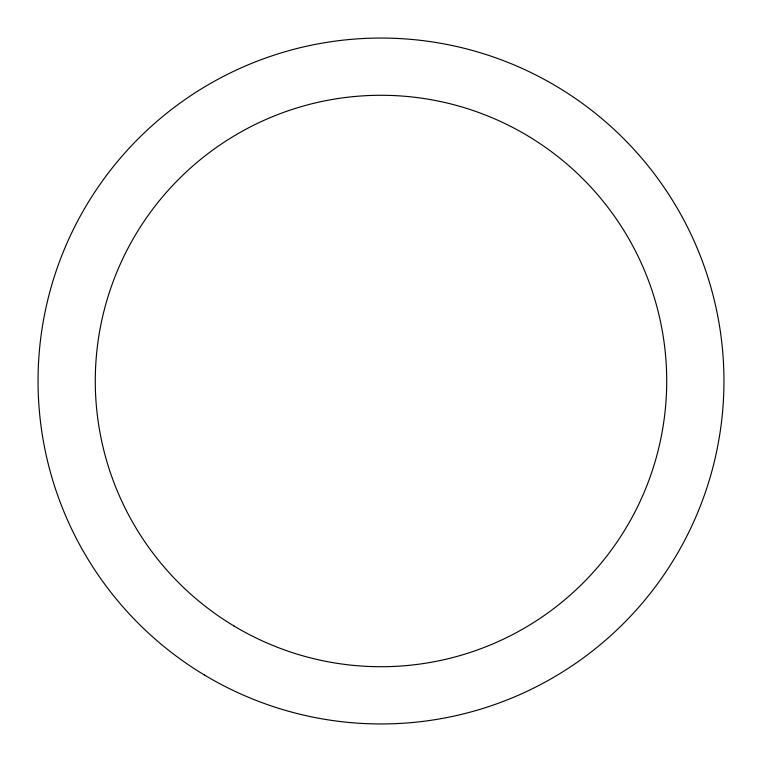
<?xml version="1.0" encoding="UTF-8"?>
<svg xmlns="http://www.w3.org/2000/svg" width="762" height="762" viewBox="0 0 762 762"><rect width="100%" height="100%" fill="white"/><g stroke="black" fill="none" stroke-linecap="round" stroke-linejoin="round"><path stroke-width="1.14" d="M204.483 675.037A342.948 342.948 0 0 0 723.9 386.848A342.948 342.948 0 0 0 214.617 81.115A342.948 342.948 0 0 0 204.483 675.037M233.944 625.964A285.712 285.712 0 0 0 666.674 385.877A285.712 285.712 0 0 0 242.383 131.159A285.712 285.712 0 0 0 233.944 625.964"/></g></svg>
